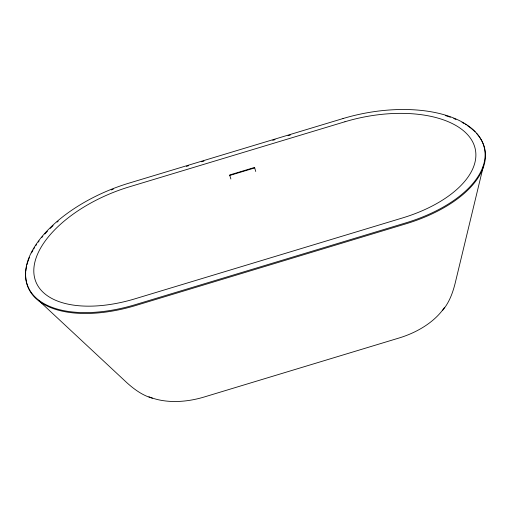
<?xml version="1.0" encoding="UTF-8"?>
<svg xmlns="http://www.w3.org/2000/svg" width="511" height="511" viewBox="0 0 511 511"><rect width="100%" height="100%" fill="white"/><g stroke="black" fill="none" stroke-linecap="round" stroke-linejoin="round"><path stroke-width="0.77" d="M483.463 165.794L455.122 283.401C452.682 293.078 449.118 302.729 442.552 310.413M186.381 166.394L188.668 165.698M201.666 161.776L203.959 161.086M272.746 140.327L275.039 139.631M288.032 135.709L290.325 135.019M230.883 178.997L229.771 175.452L254.708 167.921L255.736 171.492M152.419 398.222C142.646 395.501 134.31 389.427 126.875 382.72L38.434 300.257M254.708 167.921L254.555 167.455L229.637 174.979L229.771 175.452M148.899 396.76A74.74 48.283 -23 0 0 204.253 396.977L398.867 338.065A74.689 48.219 -10.4 0 0 444.627 307.258M476.591 133.48A112.656 58.497 -11.3 0 1 405.804 223.863L135.856 305.463A112.765 58.599 -22.1 0 1 25.691 272.676M445.458 115.607A112.656 58.497 -11.3 0 1 450.363 117.217M453.794 118.514A112.656 58.497 -11.3 0 1 455.94 119.414M462.033 122.365A112.656 58.497 -11.3 0 1 463.937 123.432M465.17 124.173A112.656 58.497 -11.3 0 1 466.371 124.927M467.667 125.789A112.656 58.497 -11.3 0 1 475.128 131.934M25.812 271.13A112.765 58.599 -22.1 0 1 26.642 266.065M26.981 264.653A112.765 58.599 -22.1 0 1 27.37 263.235M27.581 262.52A112.765 58.599 -22.1 0 1 29.389 257.512M31.529 252.907A112.765 58.599 -22.1 0 1 32.928 250.313M33.675 249.023A112.765 58.599 -22.1 0 1 34.454 247.726M35.693 245.785A112.765 58.599 -22.1 0 1 36.556 244.494M38.255 242.105A112.765 58.599 -22.1 0 1 39.117 240.936M41.864 237.462A112.765 58.599 -22.1 0 1 42.828 236.312M44.827 234.025A112.765 58.599 -22.1 0 1 47.453 231.189M50.219 228.398A112.765 58.599 -22.1 0 1 53.112 225.638M57.06 222.113A112.765 58.599 -22.1 0 1 58.209 221.135M111.232 189.945A112.765 58.599 -22.1 0 1 113.353 189.108M342.996 118.552L128.804 183.194A112.554 58.407 -22.1 0 0 25.595 276.081A112.554 58.407 -22.1 0 0 135.536 304.582L405.587 222.949A112.446 58.305 -11.3 0 0 480.583 138.641A112.446 58.305 -11.3 0 0 342.996 118.552M344.925 121.765L129.015 186.937A103.771 53.802 -22.1 0 0 33.847 272.516A103.771 53.802 -22.1 0 0 135.211 298.743L402.572 217.929A103.676 53.706 -11.4 0 0 471.762 140.244A103.676 53.706 -11.4 0 0 344.925 121.765"/></g></svg>
